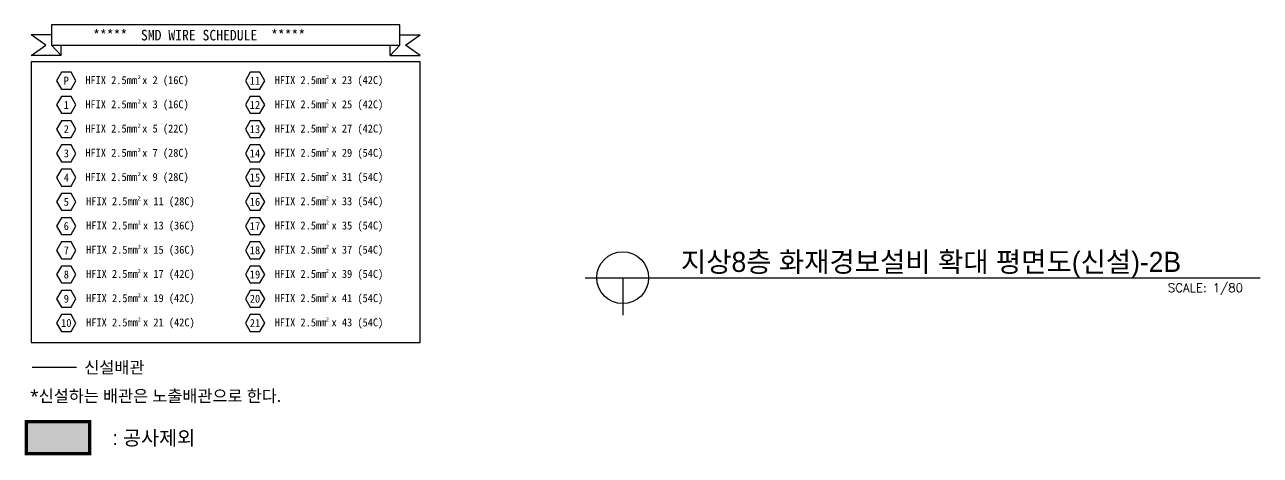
# Model space of a CAD drawing. Header units: millimetres. Extents: x 2753 to 31506, y 970 to 22960.
# Drawn here: x 2753 to 19911, y 1022 to 7006 of the extents above; entities that cross this region are included whole.
import ezdxf
from ezdxf.enums import TextEntityAlignment as Align

# ---------------------------------------------------------------- set-up
doc = ezdxf.new("R2010")
doc.units = ezdxf.units.MM
doc.header["$LTSCALE"] = 120
doc.linetypes.add('HIDDEN', pattern=[9.525, 6.35, -3.175])
for name, color, linetype in [('fire', 2, 'Continuous'), ('fire-l', 4, 'Continuous'), ('FORM', 7, 'Continuous'), ('공사제외', 5, 'Continuous')]:
    doc.layers.add(name, color=color, linetype=linetype)
doc.styles.add('GHD', font='')
doc.styles.add('SIM', font='simplex_.ttf')
doc.styles.add('SUKWOO', font='malgun.ttf')
doc.styles.add('TEST', font='')
doc.styles.add('돋움', font='')
doc.styles.get('GHD').set_extended_font_data('Dotum')
doc.styles.get('TEST').set_extended_font_data('Dotum')
doc.styles.get('돋움').set_extended_font_data('DotumChe')

msp = doc.modelspace()

# ---------------------------------------------------------------- hatches: boundary and pattern name
at = {"layer": '공사제외'}
h = msp.add_hatch(color=253, dxfattribs=at)
h.dxf.hatch_style = 1
h.paths.add_polyline_path([(2777, 1488), (3656, 1488), (3656, 1045), (2777, 1045)])

# ---------------------------------------------------------------- linework, layer by layer
at = {"layer": 'fire', "color": 2, "linetype": 'Continuous'}
for p, q in [((3126, 6863, 0), (2842, 6863, 0)), ((3048, 6720, 0), (2842, 6863, 0)), ((2842, 6577, 0), (3048, 6720, 0)), ((3126, 6720, 0), (3258, 6577, 0)), ((3258, 6577, 0), (3258, 6720, 0)), ((7830, 6577, 0), (7830, 6720, 0)), ((7830, 6577, 0), (7962, 6720, 0)), ((7962, 6863, 0), (8246, 6863, 0)), ((8039, 6720, 0), (8246, 6863, 0)), ((8246, 6577, 0), (8039, 6720, 0)), ((3258, 6577, 0), (2842, 6577, 0)), ((7830, 6577, 0), (8246, 6577, 0))]:
    msp.add_line(p, q, dxfattribs=at)
at = {"layer": 'fire', "color": 2, "linetype": 'Continuous', "elevation": 0}
msp.add_lwpolyline([(7962, 6720), (7962, 7006), (3126, 7006), (3126, 6720)], close=True, dxfattribs=at)
at = {"layer": 'fire', "color": 3, "elevation": 0}
msp.add_lwpolyline([(2842, 2590), (8246, 2590), (8246, 6491), (2842, 6491)], close=True, dxfattribs=at)
at = {"layer": 'fire-l', "color": 6, "ltscale": 2}
msp.add_line((2856, 2247, 0), (3471, 2247, 0), dxfattribs=at)
at = {"layer": 'fire-l', "color": 2, "elevation": 0}
for points in [[(3465, 6227), (3398, 6344), (3264, 6344), (3197, 6227), (3264, 6111), (3398, 6111)], [(6086, 6227), (6019, 6344), (5884, 6344), (5817, 6227), (5884, 6111), (6019, 6111)], [(3465, 5891), (3398, 6007), (3264, 6007), (3197, 5891), (3264, 5774), (3398, 5774)], [(6086, 5891), (6019, 6007), (5884, 6007), (5817, 5891), (5884, 5774), (6019, 5774)], [(3465, 5554), (3398, 5670), (3264, 5670), (3197, 5554), (3264, 5438), (3398, 5438)], [(6086, 5554), (6019, 5670), (5884, 5670), (5817, 5554), (5884, 5438), (6019, 5438)], [(3465, 5217), (3398, 5334), (3264, 5334), (3197, 5217), (3264, 5101), (3398, 5101)], [(6086, 5217), (6019, 5334), (5884, 5334), (5817, 5217), (5884, 5101), (6019, 5101)], [(3465, 4881), (3398, 4997), (3264, 4997), (3197, 4881), (3264, 4764), (3398, 4764)], [(6086, 4881), (6019, 4997), (5884, 4997), (5817, 4881), (5884, 4764), (6019, 4764)], [(3465, 4544), (3398, 4660), (3264, 4660), (3197, 4544), (3264, 4428), (3398, 4428)], [(6086, 4544), (6019, 4660), (5884, 4660), (5817, 4544), (5884, 4428), (6019, 4428)], [(3465, 4207), (3398, 4323), (3264, 4323), (3197, 4207), (3264, 4091), (3398, 4091)], [(6086, 4207), (6019, 4323), (5884, 4323), (5817, 4207), (5884, 4091), (6019, 4091)], [(3465, 3870), (3398, 3987), (3264, 3987), (3197, 3870), (3264, 3754), (3398, 3754)], [(6086, 3870), (6019, 3987), (5884, 3987), (5817, 3870), (5884, 3754), (6019, 3754)], [(3465, 3534), (3398, 3650), (3264, 3650), (3197, 3534), (3264, 3417), (3398, 3417)], [(6086, 3534), (6019, 3650), (5884, 3650), (5817, 3534), (5884, 3417), (6019, 3417)], [(3465, 3197), (3398, 3313), (3264, 3313), (3197, 3197), (3264, 3081), (3398, 3081)], [(6086, 3197), (6019, 3313), (5884, 3313), (5817, 3197), (5884, 3081), (6019, 3081)], [(3465, 2860), (3398, 2977), (3264, 2977), (3197, 2860), (3264, 2744), (3398, 2744)], [(6086, 2860), (6019, 2977), (5884, 2977), (5817, 2860), (5884, 2744), (6019, 2744)]]:
    msp.add_lwpolyline(points, close=True, dxfattribs=at)
at = {"layer": 'FORM', "color": 3}
for p, q in [((10537, 3490, 0), (19911, 3490, 0)), ((11057, 3490, 0), (11057, 2970, 0))]:
    msp.add_line(p, q, dxfattribs=at)
msp.add_circle((11057, 3490, 0), 360, dxfattribs=at)
at = {"layer": '공사제외', "color": 5, "linetype": 'HIDDEN', "ltscale": 2, "const_width": 47.1, "elevation": 0}
msp.add_lwpolyline([(2777, 1488), (3656, 1488), (3656, 1045), (2777, 1045)], close=True, dxfattribs=at)

# ---------------------------------------------------------------- texts
at = {"layer": 'fire', "color": 3, "linetype": 'Continuous', "style": '돋움'}
msp.add_text('*****  SMD WIRE SCHEDULE  *****', height=147.06, dxfattribs=at).set_placement((3702, 6787, 0))
at = {"layer": 'fire', "style": '돋움'}
for s, height, p in [('P', 111, (3331, 6227, 0)), ('HFIX 2.5mm x 2 (16C)', 111.17, (4313, 6227, 0)), ('2', 55.6, (4344, 6277, 0)), ('11', 111.2, (5951, 6227, 0)), ('HFIX 2.5mm x 23 (42C)', 111.17, (6978, 6227, 0)), ('2', 55.6, (6957, 6277, 0)), ('1', 111, (3331, 5891, 0)), ('HFIX 2.5mm x 3 (16C)', 111.17, (4313, 5891, 0)), ('2', 55.6, (4344, 5940, 0)), ('12', 111.2, (5951, 5891, 0)), ('HFIX 2.5mm x 25 (42C)', 111.17, (6978, 5891, 0)), ('2', 55.6, (6957, 5940, 0)), ('2', 111, (3331, 5554, 0)), ('HFIX 2.5mm x 5 (22C)', 111.17, (4313, 5554, 0)), ('2', 55.6, (4344, 5603, 0)), ('13', 111.2, (5951, 5554, 0)), ('HFIX 2.5mm x 27 (42C)', 111.17, (6978, 5554, 0)), ('2', 55.6, (6957, 5603, 0)), ('3', 111, (3331, 5217, 0)), ('HFIX 2.5mm x 7 (28C)', 111.17, (4313, 5217, 0)), ('2', 55.6, (4344, 5267, 0)), ('14', 111.2, (5951, 5217, 0)), ('HFIX 2.5mm x 29 (54C)', 111.17, (6978, 5217, 0)), ('2', 55.6, (6957, 5267, 0)), ('4', 111, (3331, 4881, 0)), ('HFIX 2.5mm x 9 (28C)', 111.17, (4313, 4881, 0)), ('2', 55.6, (4344, 4930, 0)), ('15', 111.2, (5951, 4881, 0)), ('HFIX 2.5mm x 31 (54C)', 111.17, (6978, 4881, 0)), ('2', 55.6, (6957, 4930, 0)), ('5', 111, (3331, 4544, 0)), ('HFIX 2.5mm x 11 (28C)', 111.17, (4360, 4544, 0)), ('2', 55.6, (4344, 4593, 0)), ('16', 111.2, (5951, 4544, 0)), ('HFIX 2.5mm x 33 (54C)', 111.17, (6978, 4544, 0)), ('2', 55.6, (6957, 4593, 0)), ('6', 111, (3331, 4207, 0)), ('HFIX 2.5mm x 13 (36C)', 111.17, (4360, 4207, 0)), ('2', 55.6, (4344, 4257, 0)), ('17', 111.2, (5951, 4207, 0)), ('HFIX 2.5mm x 35 (54C)', 111.17, (6978, 4207, 0)), ('2', 55.6, (6957, 4257, 0)), ('HFIX 2.5mm x 15 (36C)', 111.17, (4360, 3870, 0)), ('2', 55.6, (4344, 3920, 0)), ('HFIX 2.5mm x 37 (54C)', 111.17, (6978, 3870, 0)), ('2', 55.6, (6957, 3920, 0)), ('7', 111, (3331, 3870, 0)), ('18', 111.2, (5951, 3870, 0)), ('HFIX 2.5mm x 17 (42C)', 111.17, (4360, 3534, 0)), ('2', 55.6, (4344, 3583, 0)), ('HFIX 2.5mm x 39 (54C)', 111.17, (6978, 3534, 0)), ('2', 55.6, (6957, 3583, 0)), ('8', 111, (3331, 3534, 0)), ('19', 111.2, (5951, 3534, 0)), ('HFIX 2.5mm x 19 (42C)', 111.17, (4360, 3197, 0)), ('2', 55.6, (4344, 3246, 0)), ('HFIX 2.5mm x 41 (54C)', 111.17, (6978, 3197, 0)), ('2', 55.6, (6957, 3246, 0)), ('9', 111, (3331, 3197, 0)), ('20', 111.2, (5951, 3197, 0)), ('HFIX 2.5mm x 21 (42C)', 111.17, (4360, 2860, 0)), ('2', 55.6, (4344, 2910, 0)), ('HFIX 2.5mm x 43 (54C)', 111.17, (6978, 2860, 0)), ('2', 55.6, (6957, 2910, 0)), ('10', 111.2, (3331, 2860, 0)), ('21', 111.2, (5951, 2860, 0))]:
    msp.add_text(s, height=height, dxfattribs=at).set_placement(p, align=Align.MIDDLE)
at = {"layer": 'fire', "style": 'SUKWOO'}
for s, height, p in [('신설배관', 166.7, (3580, 2160, 0)), ('*신설하는 배관은 노출배관으로 한다.', 166.67, (2828, 1763, 0))]:
    msp.add_text(s, height=height, dxfattribs=at).set_placement(p)
at = {"layer": 'FORM', "color": 4, "style": 'GHD'}
msp.add_text('지상8층 화재경보설비 확대 평면도(신설)-2B', height=280, dxfattribs=at).set_placement((11866, 3570, 0))
at = {"layer": 'FORM', "color": 2, "style": 'SIM'}
msp.add_text('SCALE: 1/80', height=120, dxfattribs=at).set_placement((19671, 3410, 0), align=Align.TOP_RIGHT)
at = {"layer": '공사제외', "color": 3, "style": 'TEST'}
msp.add_text(': 공사제외', height=200, dxfattribs=at).set_placement((4547, 1265, 0), align=Align.MIDDLE)

doc.saveas('drawing.dxf')
